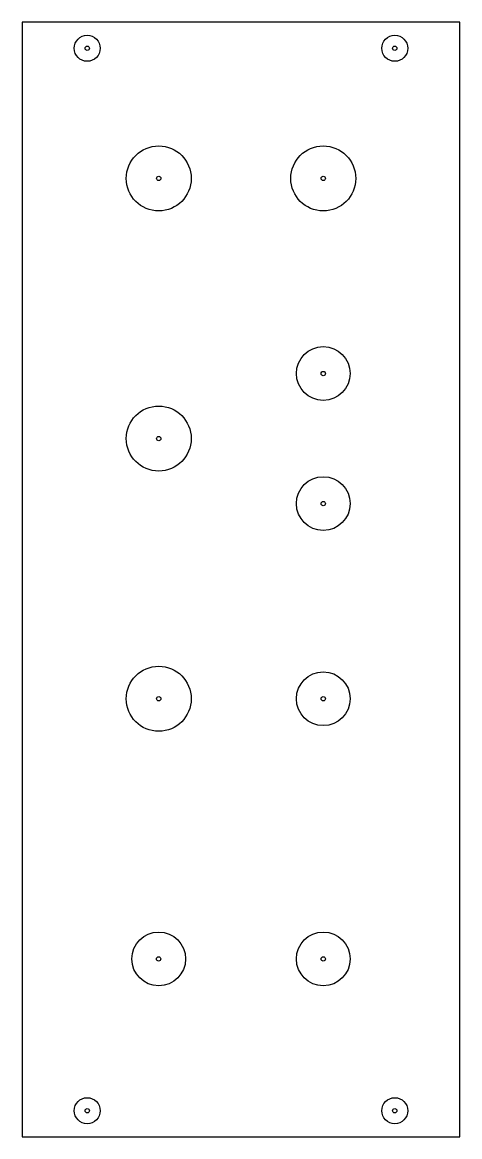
# Model space of a CAD drawing. Header units: millimetres. Extents: x 0 to 50, y 0 to 128.
import ezdxf

# ---------------------------------------------------------------- set-up
doc = ezdxf.new("R2010")
doc.units = ezdxf.units.MM
doc.header["$MEASUREMENT"] = 0

msp = doc.modelspace()

# ---------------------------------------------------------------- linework, layer by layer
msp.add_lwpolyline([(0, 0), (50.5, 0), (50.5, 128.5), (0, 128.5)], close=True)
for centre, radius in [((7.5, 125.5), 1.5), ((43, 125.5), 1.5), ((7.5, 125.5), 0.25), ((43, 125.5), 0.25), ((15.75, 110.5), 3.75), ((34.75, 110.5), 3.75), ((15.75, 110.5), 0.25), ((34.75, 110.5), 0.25), ((34.75, 88), 3.1), ((34.75, 88), 0.25), ((15.75, 80.5), 3.75), ((15.75, 80.5), 0.25), ((34.75, 73), 3.1), ((34.75, 73), 0.25), ((15.75, 50.5), 3.75), ((34.75, 50.5), 3.1), ((15.75, 50.5), 0.25), ((34.75, 50.5), 0.25), ((15.75, 20.5), 3.1), ((34.75, 20.5), 3.1), ((15.74, 20.5), 0.25), ((34.75, 20.5), 0.25), ((7.5, 3), 1.5), ((43, 3), 1.5), ((7.5, 3), 0.25), ((43, 3), 0.25)]:
    msp.add_circle(centre, radius)

doc.saveas('drawing.dxf')
